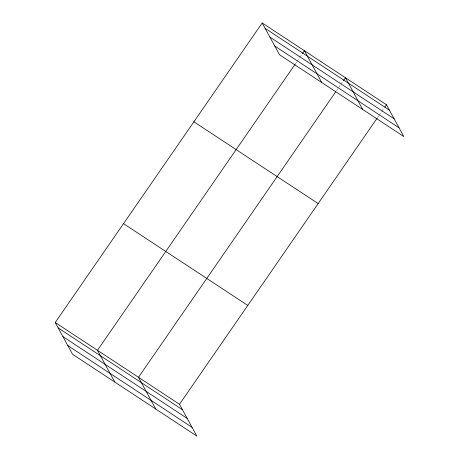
<?xml version="1.0" encoding="UTF-8"?>
<svg xmlns="http://www.w3.org/2000/svg" width="459" height="459" viewBox="0 0 459 459"><rect width="100%" height="100%" fill="white"/><g stroke="black" fill="none" stroke-linecap="round" stroke-linejoin="round"><path stroke-width="0.34" stroke-dasharray="2.29 1.72" d="M295.493 63.698L296.709 61.936M297.116 61.345L299.555 57.817M299.962 57.226L301.999 54.282M336.499 90.687L340.567 84.8M340.968 84.215L343.005 81.272M377.505 117.67L378.727 115.909M379.134 115.318L381.572 111.789M381.98 111.198L384.418 107.67"/><path stroke-width="0.69" d="M55.223 322.499L179.492 404.276L196.813 436.05L72.551 354.273L55.223 322.499L262.187 22.95L386.449 104.727L403.777 136.501L279.508 54.724L262.187 22.95M295.085 64.289L97.474 350.303L114.802 382.077M302.401 53.697L304.437 50.754L321.759 82.528M335.684 91.863L138.48 377.287L155.808 409.061M343.412 80.681L345.443 77.743L362.765 109.517M179.492 404.276L377.097 118.261M384.826 107.079L386.449 104.727M265.141 28.372L389.404 110.149M269.881 37.064L394.149 118.847M274.769 46.026L399.032 127.803M193.887 121.801L318.156 203.578M123.523 223.648L247.785 305.424M58.178 327.915L182.447 409.698M62.923 336.613L187.186 418.39M67.806 345.575L192.074 427.352"/></g></svg>
